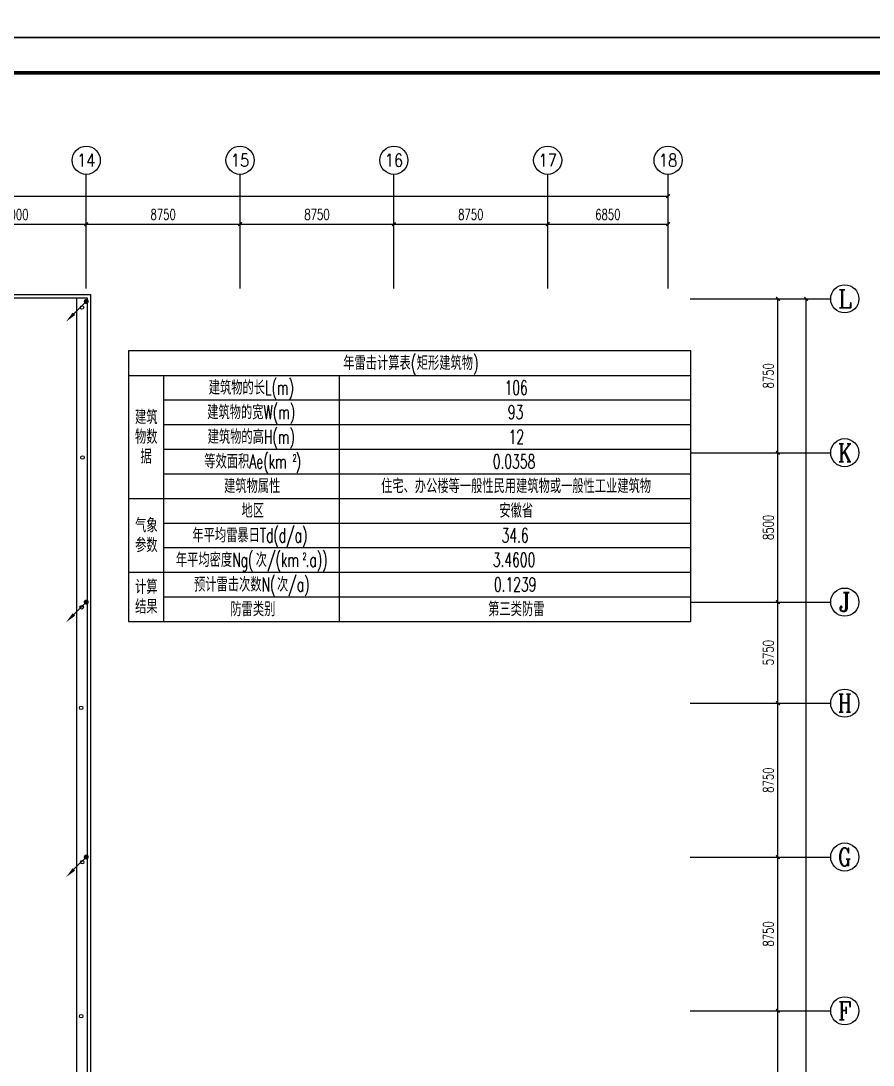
# Model space of a CAD drawing. Extents: x 69728788 to 150676229, y 20327566 to 43663798.
# Drawn here: x 75517173 to 75565654, y 20506716 to 20566116 of the extents above; entities that cross this region are included whole.
import ezdxf
from ezdxf.enums import TextEntityAlignment as Align

# ---------------------------------------------------------------- set-up
doc = ezdxf.new("R2010")
doc.units = 0
doc.header["$LTSCALE"] = 1000
doc.header["$MEASUREMENT"] = 0
doc.layers.get('0').update_dxf_attribs({"linetype": 'CONTINUOUS'})
doc.layers.get('DEFPOINTS').update_dxf_attribs({"linetype": 'CONTINUOUS'})
for name, color, linetype in [('AXIS', 3, 'CONTINUOUS'), ('AXIS_TEXT', 7, 'CONTINUOUS'), ('LWIRE', 4, 'CONTINUOUS'), ('PUB_TITLE', 4, 'CONTINUOUS'), ('TEL_TAB', 7, 'CONTINUOUS'), ('雨水管', 4, 'CONTINUOUS')]:
    doc.layers.add(name, color=color, linetype=linetype)
doc.styles.add('_TCH_AXIS', font='COMPLEX', dxfattribs={"bigfont": 'GBCBIG'})
doc.styles.add('_TCH_DIM_T3', font='SIMPLEX', dxfattribs={"width": 0.705882, "bigfont": 'GBCBIG'})
doc.styles.add('_TEL_DIM', font='SIMPLEX', dxfattribs={"width": 0.8, "height": 3.5, "bigfont": 'HZTXT'})
doc.styles.add('COMPLEX', font='COMPLEX')
doc.dimstyles.new('_TCH_ARCH&&200', dxfattribs={"dimtxt": 595, "dimasz": 200, "dimexe": 500, "dimexo": 600, "dimgap": 252.5, "dimtad": 1, "dimdec": 0, "dimzin": 0, "dimdsep": 46, "dimtxsty": '_TCH_DIM_T3', "dimblk": 'ARCHTICK', "dimcen": 0.09, "dimclrt": 7, "dimazin": 2, "dimtfac": 1, "dimtdec": 0, "dimtix": 1, "dimtmove": 2, "dimatfit": 3, "dimfxl": 1, "dimtolj": 1, "dimtzin": 0, "dimarcsym": 0})

# ---------------------------------------------------------------- blocks, each defined once
blk = doc.blocks.new('$TelecSys$00000080')
for p, q in [((-0.7, -0.7), (0, 0)), ((0.104, 0.104), (0.104, 0.104)), ((-0.104, -0.104), (-0.104, -0.104))]:
    blk.add_line(p, q)
at = {"const_width": 0.142}
blk.add_lwpolyline([(0.071, 0, 1), (-0.071, 0, 1)], format="xyb", close=True, dxfattribs=at)
blk.add_solid([(-0.63, -0.77), (-0.77, -0.63), (-1.15, -1.15)])
at = {"width": 0.8, "flags": 9}
blk.add_attdef('A', (0, 0), '', height=0.00002, rotation=180, dxfattribs=at)
blk = doc.blocks.new('_ArchTick')
at = {"color": 0, "linetype": 'ByBlock', "const_width": 0.4}
blk.add_lwpolyline([(-0.5, -0.5), (0.5, 0.5)], dxfattribs=at)
blk = doc.blocks.new('*D78')
at = {"layer": 'AXIS', "color": 0, "lineweight": -2, "transparency": 16777216}
for p, q in [((75555841.1605, 20509803.729), (75560741.1605, 20509803.729)), ((75560241.1605, 20501053.729), (75560241.1605, 20509803.729)), ((75555841.1605, 20501053.729), (75560741.1605, 20501053.729))]:
    blk.add_line(p, q, dxfattribs=at)
at = {"layer": 'DEFPOINTS', "color": 0, "transparency": 16777216}
for p in [(75555241.1605, 20509803.729), (75560241.1605, 20509803.729), (75555241.1605, 20501053.729)]:
    blk.add_point(p, dxfattribs=at)
at = {"layer": 'AXIS', "color": 0, "lineweight": -2, "transparency": 16777216, "xscale": 200, "yscale": 200, "zscale": 200}
for p, rotation in [((75560241.1605, 20509803.729), 90), ((75560241.1605, 20501053.729), 270)]:
    blk.add_blockref('_ArchTick', p, dxfattribs=dict(at, rotation=rotation))
at = {"layer": 'AXIS', "color": 7, "transparency": 16777216, "insert": (75559691.1605, 20505428.729), "char_height": 595, "attachment_point": 5, "rotation": 90, "style": '_TCH_DIM_T3'}
blk.add_mtext('\\A1;8750', dxfattribs=at)
blk = doc.blocks.new('*D79')
at = {"layer": 'AXIS', "color": 0, "lineweight": -2, "transparency": 16777216}
for p, q in [((75555841.1605, 20518553.729), (75560741.1605, 20518553.729)), ((75560241.1605, 20509803.729), (75560241.1605, 20518553.729)), ((75555841.1605, 20509803.729), (75560741.1605, 20509803.729))]:
    blk.add_line(p, q, dxfattribs=at)
at = {"layer": 'DEFPOINTS', "color": 0, "transparency": 16777216}
for p in [(75555241.1605, 20518553.729), (75560241.1605, 20518553.729), (75555241.1605, 20509803.729)]:
    blk.add_point(p, dxfattribs=at)
at = {"layer": 'AXIS', "color": 0, "lineweight": -2, "transparency": 16777216, "xscale": 200, "yscale": 200, "zscale": 200}
for p, rotation in [((75560241.1605, 20518553.729), 90), ((75560241.1605, 20509803.729), 270)]:
    blk.add_blockref('_ArchTick', p, dxfattribs=dict(at, rotation=rotation))
at = {"layer": 'AXIS', "color": 7, "transparency": 16777216, "insert": (75559691.1605, 20514178.729), "char_height": 595, "attachment_point": 5, "rotation": 90, "style": '_TCH_DIM_T3'}
blk.add_mtext('\\A1;8750', dxfattribs=at)
blk = doc.blocks.new('*D80')
at = {"layer": 'AXIS', "color": 0, "lineweight": -2, "transparency": 16777216}
for p, q in [((75555841.1605, 20527303.729), (75560741.1605, 20527303.729)), ((75560241.1605, 20518553.729), (75560241.1605, 20527303.729)), ((75555841.1605, 20518553.729), (75560741.1605, 20518553.729))]:
    blk.add_line(p, q, dxfattribs=at)
at = {"layer": 'DEFPOINTS', "color": 0, "transparency": 16777216}
for p in [(75555241.1605, 20527303.729), (75560241.1605, 20527303.729), (75555241.1605, 20518553.729)]:
    blk.add_point(p, dxfattribs=at)
at = {"layer": 'AXIS', "color": 0, "lineweight": -2, "transparency": 16777216, "xscale": 200, "yscale": 200, "zscale": 200}
for p, rotation in [((75560241.1605, 20527303.729), 90), ((75560241.1605, 20518553.729), 270)]:
    blk.add_blockref('_ArchTick', p, dxfattribs=dict(at, rotation=rotation))
at = {"layer": 'AXIS', "color": 7, "transparency": 16777216, "insert": (75559691.1605, 20522928.729), "char_height": 595, "attachment_point": 5, "rotation": 90, "style": '_TCH_DIM_T3'}
blk.add_mtext('\\A1;8750', dxfattribs=at)
blk = doc.blocks.new('*D81')
at = {"layer": 'AXIS', "color": 0, "lineweight": -2, "transparency": 16777216}
for p, q in [((75555841.1605, 20533053.729), (75560741.1605, 20533053.729)), ((75560241.1605, 20527303.729), (75560241.1605, 20533053.729)), ((75555841.1605, 20527303.729), (75560741.1605, 20527303.729))]:
    blk.add_line(p, q, dxfattribs=at)
at = {"layer": 'DEFPOINTS', "color": 0, "transparency": 16777216}
for p in [(75555241.1605, 20533053.729), (75560241.1605, 20533053.729), (75555241.1605, 20527303.729)]:
    blk.add_point(p, dxfattribs=at)
at = {"layer": 'AXIS', "color": 0, "lineweight": -2, "transparency": 16777216, "xscale": 200, "yscale": 200, "zscale": 200}
for p, rotation in [((75560241.1605, 20533053.729), 90), ((75560241.1605, 20527303.729), 270)]:
    blk.add_blockref('_ArchTick', p, dxfattribs=dict(at, rotation=rotation))
at = {"layer": 'AXIS', "color": 7, "transparency": 16777216, "insert": (75559691.1605, 20530178.729), "char_height": 595, "attachment_point": 5, "rotation": 90, "style": '_TCH_DIM_T3'}
blk.add_mtext('\\A1;5750', dxfattribs=at)
blk = doc.blocks.new('*D82')
at = {"layer": 'AXIS', "color": 0, "lineweight": -2, "transparency": 16777216}
for p, q in [((75555841.1605, 20541553.729), (75560741.1605, 20541553.729)), ((75560241.1605, 20533053.729), (75560241.1605, 20541553.729)), ((75555841.1605, 20533053.729), (75560741.1605, 20533053.729))]:
    blk.add_line(p, q, dxfattribs=at)
at = {"layer": 'DEFPOINTS', "color": 0, "transparency": 16777216}
for p in [(75555241.1605, 20541553.729), (75560241.1605, 20541553.729), (75555241.1605, 20533053.729)]:
    blk.add_point(p, dxfattribs=at)
at = {"layer": 'AXIS', "color": 0, "lineweight": -2, "transparency": 16777216, "xscale": 200, "yscale": 200, "zscale": 200}
for p, rotation in [((75560241.1605, 20541553.729), 90), ((75560241.1605, 20533053.729), 270)]:
    blk.add_blockref('_ArchTick', p, dxfattribs=dict(at, rotation=rotation))
at = {"layer": 'AXIS', "color": 7, "transparency": 16777216, "insert": (75559691.1605, 20537303.729), "char_height": 595, "attachment_point": 5, "rotation": 90, "style": '_TCH_DIM_T3'}
blk.add_mtext('\\A1;8500', dxfattribs=at)
blk = doc.blocks.new('*D83')
at = {"layer": 'AXIS', "color": 0, "lineweight": -2, "transparency": 16777216}
for p, q in [((75555841.1605, 20550303.729), (75560741.1605, 20550303.729)), ((75560241.1605, 20541553.729), (75560241.1605, 20550303.729)), ((75555841.1605, 20541553.729), (75560741.1605, 20541553.729))]:
    blk.add_line(p, q, dxfattribs=at)
at = {"layer": 'DEFPOINTS', "color": 0, "transparency": 16777216}
for p in [(75555241.1605, 20550303.729), (75560241.1605, 20550303.729), (75555241.1605, 20541553.729)]:
    blk.add_point(p, dxfattribs=at)
at = {"layer": 'AXIS', "color": 0, "lineweight": -2, "transparency": 16777216, "xscale": 200, "yscale": 200, "zscale": 200}
for p, rotation in [((75560241.1605, 20550303.729), 90), ((75560241.1605, 20541553.729), 270)]:
    blk.add_blockref('_ArchTick', p, dxfattribs=dict(at, rotation=rotation))
at = {"layer": 'AXIS', "color": 7, "transparency": 16777216, "insert": (75559691.1605, 20545928.729), "char_height": 595, "attachment_point": 5, "rotation": 90, "style": '_TCH_DIM_T3'}
blk.add_mtext('\\A1;8750', dxfattribs=at)
blk = doc.blocks.new('*D84')
at = {"layer": 'AXIS', "color": 0, "lineweight": -2, "transparency": 16777216}
for p, q in [((75555841.1605, 20550303.729), (75562341.1605, 20550303.729)), ((75561841.1605, 20457803.729), (75561841.1605, 20550303.729)), ((75555841.1605, 20457803.729), (75562341.1605, 20457803.729))]:
    blk.add_line(p, q, dxfattribs=at)
at = {"layer": 'DEFPOINTS', "color": 0, "transparency": 16777216}
for p in [(75555241.1605, 20550303.729), (75561841.1605, 20550303.729), (75555241.1605, 20457803.729)]:
    blk.add_point(p, dxfattribs=at)
at = {"layer": 'AXIS', "color": 0, "lineweight": -2, "transparency": 16777216, "xscale": 200, "yscale": 200, "zscale": 200}
for p, rotation in [((75561841.1605, 20550303.729), 90), ((75561841.1605, 20457803.729), 270)]:
    blk.add_blockref('_ArchTick', p, dxfattribs=dict(at, rotation=rotation))
at = {"layer": 'AXIS', "color": 7, "transparency": 16777216, "insert": (75561291.1605, 20504053.729), "char_height": 595, "attachment_point": 5, "rotation": 90, "style": '_TCH_DIM_T3'}
blk.add_mtext('\\A1;92500', dxfattribs=at)
blk = doc.blocks.new('*D103')
at = {"layer": 'AXIS', "color": 0, "lineweight": -2, "transparency": 16777216}
for p, q in [((75512891.1605, 20551653.729), (75512891.1605, 20555053.729)), ((75520891.1605, 20551653.729), (75520891.1605, 20555053.729)), ((75512891.1605, 20554553.729), (75520891.1605, 20554553.729))]:
    blk.add_line(p, q, dxfattribs=at)
at = {"layer": 'DEFPOINTS', "color": 0, "transparency": 16777216}
for p in [(75520891.1605, 20554553.729), (75512891.1605, 20551053.729), (75520891.1605, 20551053.729)]:
    blk.add_point(p, dxfattribs=at)
at = {"layer": 'AXIS', "color": 0, "lineweight": -2, "transparency": 16777216, "xscale": 200, "yscale": 200, "zscale": 200, "rotation": 180}
blk.add_blockref('_ArchTick', (75512891.1605, 20554553.729), dxfattribs=at)
at = {"layer": 'AXIS', "color": 0, "lineweight": -2, "transparency": 16777216, "xscale": 200, "yscale": 200, "zscale": 200}
blk.add_blockref('_ArchTick', (75520891.1605, 20554553.729), dxfattribs=at)
at = {"layer": 'AXIS', "color": 7, "transparency": 16777216, "insert": (75516891.1605, 20555103.729), "char_height": 595, "attachment_point": 5, "style": '_TCH_DIM_T3'}
blk.add_mtext('\\A1;8000', dxfattribs=at)
blk = doc.blocks.new('*D104')
at = {"layer": 'AXIS', "color": 0, "lineweight": -2, "transparency": 16777216}
for p, q in [((75520891.1605, 20551653.729), (75520891.1605, 20555053.729)), ((75529641.1605, 20551653.729), (75529641.1605, 20555053.729)), ((75520891.1605, 20554553.729), (75529641.1605, 20554553.729))]:
    blk.add_line(p, q, dxfattribs=at)
at = {"layer": 'DEFPOINTS', "color": 0, "transparency": 16777216}
for p in [(75529641.1605, 20554553.729), (75520891.1605, 20551053.729), (75529641.1605, 20551053.729)]:
    blk.add_point(p, dxfattribs=at)
at = {"layer": 'AXIS', "color": 0, "lineweight": -2, "transparency": 16777216, "xscale": 200, "yscale": 200, "zscale": 200, "rotation": 180}
blk.add_blockref('_ArchTick', (75520891.1605, 20554553.729), dxfattribs=at)
at = {"layer": 'AXIS', "color": 0, "lineweight": -2, "transparency": 16777216, "xscale": 200, "yscale": 200, "zscale": 200}
blk.add_blockref('_ArchTick', (75529641.1605, 20554553.729), dxfattribs=at)
at = {"layer": 'AXIS', "color": 7, "transparency": 16777216, "insert": (75525266.1605, 20555103.729), "char_height": 595, "attachment_point": 5, "style": '_TCH_DIM_T3'}
blk.add_mtext('\\A1;8750', dxfattribs=at)
blk = doc.blocks.new('*D105')
at = {"layer": 'AXIS', "color": 0, "lineweight": -2, "transparency": 16777216}
for p, q in [((75529641.1605, 20551653.729), (75529641.1605, 20555053.729)), ((75538391.1605, 20551653.729), (75538391.1605, 20555053.729)), ((75529641.1605, 20554553.729), (75538391.1605, 20554553.729))]:
    blk.add_line(p, q, dxfattribs=at)
at = {"layer": 'DEFPOINTS', "color": 0, "transparency": 16777216}
for p in [(75538391.1605, 20554553.729), (75529641.1605, 20551053.729), (75538391.1605, 20551053.729)]:
    blk.add_point(p, dxfattribs=at)
at = {"layer": 'AXIS', "color": 0, "lineweight": -2, "transparency": 16777216, "xscale": 200, "yscale": 200, "zscale": 200, "rotation": 180}
blk.add_blockref('_ArchTick', (75529641.1605, 20554553.729), dxfattribs=at)
at = {"layer": 'AXIS', "color": 0, "lineweight": -2, "transparency": 16777216, "xscale": 200, "yscale": 200, "zscale": 200}
blk.add_blockref('_ArchTick', (75538391.1605, 20554553.729), dxfattribs=at)
at = {"layer": 'AXIS', "color": 7, "transparency": 16777216, "insert": (75534016.1605, 20555103.729), "char_height": 595, "attachment_point": 5, "style": '_TCH_DIM_T3'}
blk.add_mtext('\\A1;8750', dxfattribs=at)
blk = doc.blocks.new('*D106')
at = {"layer": 'AXIS', "color": 0, "lineweight": -2, "transparency": 16777216}
for p, q in [((75538391.1605, 20551653.729), (75538391.1605, 20555053.729)), ((75547141.1605, 20551653.729), (75547141.1605, 20555053.729)), ((75538391.1605, 20554553.729), (75547141.1605, 20554553.729))]:
    blk.add_line(p, q, dxfattribs=at)
at = {"layer": 'DEFPOINTS', "color": 0, "transparency": 16777216}
for p in [(75547141.1605, 20554553.729), (75538391.1605, 20551053.729), (75547141.1605, 20551053.729)]:
    blk.add_point(p, dxfattribs=at)
at = {"layer": 'AXIS', "color": 0, "lineweight": -2, "transparency": 16777216, "xscale": 200, "yscale": 200, "zscale": 200, "rotation": 180}
blk.add_blockref('_ArchTick', (75538391.1605, 20554553.729), dxfattribs=at)
at = {"layer": 'AXIS', "color": 0, "lineweight": -2, "transparency": 16777216, "xscale": 200, "yscale": 200, "zscale": 200}
blk.add_blockref('_ArchTick', (75547141.1605, 20554553.729), dxfattribs=at)
at = {"layer": 'AXIS', "color": 7, "transparency": 16777216, "insert": (75542766.1605, 20555103.729), "char_height": 595, "attachment_point": 5, "style": '_TCH_DIM_T3'}
blk.add_mtext('\\A1;8750', dxfattribs=at)
blk = doc.blocks.new('*D107')
at = {"layer": 'AXIS', "color": 0, "lineweight": -2, "transparency": 16777216}
for p, q in [((75547141.1605, 20551653.729), (75547141.1605, 20555053.729)), ((75553991.1605, 20551653.729), (75553991.1605, 20555053.729)), ((75547141.1605, 20554553.729), (75553991.1605, 20554553.729))]:
    blk.add_line(p, q, dxfattribs=at)
at = {"layer": 'DEFPOINTS', "color": 0, "transparency": 16777216}
for p in [(75553991.1605, 20554553.729), (75547141.1605, 20551053.729), (75553991.1605, 20551053.729)]:
    blk.add_point(p, dxfattribs=at)
at = {"layer": 'AXIS', "color": 0, "lineweight": -2, "transparency": 16777216, "xscale": 200, "yscale": 200, "zscale": 200, "rotation": 180}
blk.add_blockref('_ArchTick', (75547141.1605, 20554553.729), dxfattribs=at)
at = {"layer": 'AXIS', "color": 0, "lineweight": -2, "transparency": 16777216, "xscale": 200, "yscale": 200, "zscale": 200}
blk.add_blockref('_ArchTick', (75553991.1605, 20554553.729), dxfattribs=at)
at = {"layer": 'AXIS', "color": 7, "transparency": 16777216, "insert": (75550566.1605, 20555103.729), "char_height": 595, "attachment_point": 5, "style": '_TCH_DIM_T3'}
blk.add_mtext('\\A1;6850', dxfattribs=at)
blk = doc.blocks.new('*D108')
at = {"layer": 'AXIS', "color": 0, "lineweight": -2, "transparency": 16777216}
for p, q in [((75447891.1605, 20551653.729), (75447891.1605, 20556653.729)), ((75553991.1605, 20551653.729), (75553991.1605, 20556653.729)), ((75447891.1605, 20556153.729), (75553991.1605, 20556153.729))]:
    blk.add_line(p, q, dxfattribs=at)
at = {"layer": 'DEFPOINTS', "color": 0, "transparency": 16777216}
for p in [(75553991.1605, 20556153.729), (75447891.1605, 20551053.729), (75553991.1605, 20551053.729)]:
    blk.add_point(p, dxfattribs=at)
at = {"layer": 'AXIS', "color": 0, "lineweight": -2, "transparency": 16777216, "xscale": 200, "yscale": 200, "zscale": 200, "rotation": 180}
blk.add_blockref('_ArchTick', (75447891.1605, 20556153.729), dxfattribs=at)
at = {"layer": 'AXIS', "color": 0, "lineweight": -2, "transparency": 16777216, "xscale": 200, "yscale": 200, "zscale": 200}
blk.add_blockref('_ArchTick', (75553991.1605, 20556153.729), dxfattribs=at)
at = {"layer": 'AXIS', "color": 7, "transparency": 16777216, "insert": (75500941.1605, 20556703.729), "char_height": 595, "attachment_point": 5, "style": '_TCH_DIM_T3'}
blk.add_mtext('\\A1;106100', dxfattribs=at)
blk = doc.blocks.new('_AXISO')
blk.add_circle((0, 0), 0.5)
at = {"layer": 'AXIS_TEXT', "style": 'COMPLEX', "width": 1.041667}
blk.add_attdef('A', text='', height=0.56, dxfattribs=at).set_placement((-0.25, -0.28), (0.25, -0.28), align=Align.FIT)

msp = doc.modelspace()

# ---------------------------------------------------------------- linework, layer by layer
at = {"color": 8}
for p, q in [((75447841.2, 20550353.7), (75520941.2, 20550353.7)), ((75520341.2, 20550353.7), (75520341.2, 20457753.7)), ((75520941.2, 20550353.7), (75520941.2, 20492778.7))]:
    msp.add_line(p, q, dxfattribs=at)
msp.add_lwpolyline([(75447641.2, 20550553.7), (75521141.2, 20550553.7), (75521141.2, 20492978.7), (75554241.2, 20492978.7), (75554241.2, 20457553.7), (75447641.2, 20457553.7), (75447641.2, 20550553.7)], dxfattribs=at)
at = {"layer": 'AXIS'}
for p, q in [((75520891.2, 20550886.7), (75520891.2, 20557386.7)), ((75529641.2, 20550886.7), (75529641.2, 20557386.7)), ((75538391.2, 20550886.7), (75538391.2, 20557386.7)), ((75547141.2, 20550886.7), (75547141.2, 20557386.7)), ((75553991.2, 20550886.7), (75553991.2, 20557386.7)), ((75555241.2, 20550303.7), (75563241.2, 20550303.7)), ((75555241.2, 20541553.7), (75563241.2, 20541553.7)), ((75555241.2, 20533053.7), (75563241.2, 20533053.7)), ((75555241.2, 20527303.7), (75563241.2, 20527303.7)), ((75555241.2, 20518553.7), (75563241.2, 20518553.7)), ((75555241.2, 20509803.7), (75563241.2, 20509803.7))]:
    msp.add_line(p, q, dxfattribs=at)
at = {"layer": 'PUB_TITLE'}
for points in [[(75430225.1, 20565166.1), (75598425.1, 20565166.1), (75598425.1, 20683966.1), (75430225.1, 20683966.1)], [(75430225.1, 20446366.1), (75598425.1, 20446366.1), (75598425.1, 20565166.1), (75430225.1, 20565166.1)]]:
    msp.add_lwpolyline(points, close=True, dxfattribs=at)
at = {"layer": 'PUB_TITLE', "const_width": 200}
msp.add_lwpolyline([(75435225.1, 20448366.1), (75596425.1, 20448366.1), (75596425.1, 20563166.1), (75435225.1, 20563166.1)], close=True, dxfattribs=at)
at = {"layer": 'TEL_TAB'}
msp.add_lwpolyline([(75523287.7, 20531952.6), (75555287.7, 20531952.6), (75555287.7, 20547352.6), (75523287.7, 20547352.6)], close=True, dxfattribs=at)
for points in [[(75523287.7, 20545952.6), (75555287.7, 20545952.6)], [(75525287.7, 20545952.6), (75525287.7, 20531952.6)], [(75535287.7, 20545952.6), (75535287.7, 20531952.6)], [(75525287.7, 20544552.6), (75555287.7, 20544552.6)], [(75525287.7, 20543152.6), (75555287.7, 20543152.6)], [(75525287.7, 20541752.6), (75555287.7, 20541752.6)], [(75525287.7, 20540352.6), (75555287.7, 20540352.6)], [(75523287.7, 20538952.6), (75555287.7, 20538952.6)], [(75525287.7, 20537552.6), (75555287.7, 20537552.6)], [(75525287.7, 20536152.6), (75555287.7, 20536152.6)], [(75523287.7, 20534752.6), (75555287.7, 20534752.6)], [(75525287.7, 20533352.6), (75555287.7, 20533352.6)]]:
    msp.add_lwpolyline(points, dxfattribs=at)
at = {"layer": '雨水管', "color": 8}
for centre in [(75520648.4, 20549808.9), (75520679.5, 20541277.3), (75520632.6, 20532760.8), (75520603.4, 20527038.2), (75520661.1, 20518262.5), (75520605.4, 20509499.7)]:
    msp.add_circle(centre, 100, dxfattribs=at)

# ---------------------------------------------------------------- block references
at = {"layer": 'AXIS'}
ref = msp.add_blockref('_AXISO', (75520891.2, 20558186.7), dxfattribs=dict(at, xscale=1600, yscale=1600, zscale=1600))
ref.add_attrib('A', '14', dxfattribs={"layer": 'AXIS_TEXT', "height": 716.69, "style": '_TCH_AXIS', "width": 1.002424}).set_placement((75520360.9, 20557828.4), (75521421.4, 20557828.4), align=Align.FIT)
ref = msp.add_blockref('_AXISO', (75529641.2, 20558186.7), dxfattribs=dict(at, xscale=1600, yscale=1600, zscale=1600))
ref.add_attrib('A', '15', dxfattribs={"layer": 'AXIS_TEXT', "height": 716.69, "style": '_TCH_AXIS', "width": 1.071557}).set_placement((75529110.9, 20557828.4), (75530171.4, 20557828.4), align=Align.FIT)
ref = msp.add_blockref('_AXISO', (75538391.2, 20558186.7), dxfattribs=dict(at, xscale=1600, yscale=1600, zscale=1600))
ref.add_attrib('A', '16', dxfattribs={"layer": 'AXIS_TEXT', "height": 722.35, "style": '_TCH_AXIS', "width": 1.05931}).set_placement((75537862.8, 20557825.6), (75538919.5, 20557825.6), align=Align.FIT)
ref = msp.add_blockref('_AXISO', (75547141.2, 20558186.7), dxfattribs=dict(at, xscale=1600, yscale=1600, zscale=1600))
ref.add_attrib('A', '17', dxfattribs={"layer": 'AXIS_TEXT', "height": 716.69, "style": '_TCH_AXIS', "width": 1.071557}).set_placement((75546610.9, 20557828.4), (75547671.4, 20557828.4), align=Align.FIT)
ref = msp.add_blockref('_AXISO', (75553991.2, 20558186.7), dxfattribs=dict(at, xscale=1600, yscale=1600, zscale=1600))
ref.add_attrib('A', '18', dxfattribs={"layer": 'AXIS_TEXT', "height": 722.35, "style": '_TCH_AXIS', "width": 1.05931}).set_placement((75553462.8, 20557825.6), (75554519.5, 20557825.6), align=Align.FIT)
ref = msp.add_blockref('_AXISO', (75564041.2, 20550303.7), dxfattribs=dict(at, xscale=1600, yscale=1600, zscale=1600))
ref.add_attrib('A', 'L', dxfattribs={"layer": 'AXIS_TEXT', "height": 1024.7, "style": '_TCH_AXIS', "width": 1.047953}).set_placement((75563657.6, 20549791.4), (75564424.7, 20549791.4), align=Align.FIT)
ref = msp.add_blockref('_AXISO', (75564041.2, 20541553.7), dxfattribs=dict(at, xscale=1600, yscale=1600, zscale=1600))
ref.add_attrib('A', 'K', dxfattribs={"layer": 'AXIS_TEXT', "height": 1024.7, "style": '_TCH_AXIS', "width": 0.827331}).set_placement((75563657.6, 20541041.4), (75564424.7, 20541041.4), align=Align.FIT)
ref = msp.add_blockref('_AXISO', (75564041.2, 20533053.7), dxfattribs=dict(at, xscale=1600, yscale=1600, zscale=1600))
ref.add_attrib('A', 'J', dxfattribs={"layer": 'AXIS_TEXT', "height": 1082.7, "style": '_TCH_AXIS', "width": 1.203762}).set_placement((75563699.8, 20532512.4), (75564382.5, 20532512.4), align=Align.FIT)
ref = msp.add_blockref('_AXISO', (75564041.2, 20527303.7), dxfattribs=dict(at, xscale=1600, yscale=1600, zscale=1600))
ref.add_attrib('A', 'H', dxfattribs={"layer": 'AXIS_TEXT', "height": 1024.7, "style": '_TCH_AXIS', "width": 0.785965}).set_placement((75563657.6, 20526791.4), (75564424.7, 20526791.4), align=Align.FIT)
ref = msp.add_blockref('_AXISO', (75564041.2, 20518553.7), dxfattribs=dict(at, xscale=1600, yscale=1600, zscale=1600))
ref.add_attrib('A', 'G', dxfattribs={"layer": 'AXIS_TEXT', "height": 1033.1, "style": '_TCH_AXIS', "width": 0.853333}).set_placement((75563663.3, 20518037.2), (75564419, 20518037.2), align=Align.FIT)
ref = msp.add_blockref('_AXISO', (75564041.2, 20509803.7), dxfattribs=dict(at, xscale=1600, yscale=1600, zscale=1600))
ref.add_attrib('A', 'F', dxfattribs={"layer": 'AXIS_TEXT', "height": 1024.7, "style": '_TCH_AXIS', "width": 0.982456}).set_placement((75563657.6, 20509291.4), (75564424.7, 20509291.4), align=Align.FIT)
at = {"layer": 'LWIRE', "xscale": 1000, "yscale": 1000, "zscale": 1000}
for p in [(75520891.2, 20550153.7), (75520891.2, 20533053.7), (75520891.2, 20518553.7)]:
    msp.add_blockref('$TelecSys$00000080', p, dxfattribs=at)

# ---------------------------------------------------------------- texts
at = {"layer": 'TEL_TAB', "style": '_TEL_DIM'}
for s, height, width, p in [('年雷击计算表', 800, 0.8, (75535511.7, 20546252.6)), ('(', 800, 0.64, (75539351.7, 20546252.6)), ('矩形建筑物', 800, 0.8, (75539693, 20546252.6)), (')', 800, 0.64, (75542893, 20546252.6)), ('建筑物的长', 800, 0.8, (75527858.7, 20544852.6)), ('L(m)', 800, 0.64, (75531058.7, 20544852.6)), ('106', 800, 0.64, (75544690.3, 20544852.6)), ('建筑物的宽', 800, 0.8, (75527773.4, 20543452.6)), ('W(m)', 800, 0.64, (75530973.4, 20543452.6)), ('93', 800, 0.64, (75544873.2, 20543452.6)), ('建筑', 800, 0.8, (75523664.8, 20543172.6)), ('物数', 800, 0.8, (75523664.8, 20542052.6)), ('建筑物的高', 800, 0.8, (75527797.8, 20542052.6)), ('H(m)', 800, 0.64, (75530997.8, 20542052.6)), ('12', 800, 0.64, (75544921.9, 20542052.6)), ('据', 800, 0.8, (75523976.2, 20540932.6)), ('等效面积', 800, 0.8, (75527605.8, 20540652.6)), ('Ae(km', 800, 0.64, (75530165.8, 20540652.6)), ('2', 400, 0.64, (75532628.2, 20541052.6)), (')', 800, 0.64, (75532798.9, 20540652.6)), ('0.0358', 800, 0.64, (75544019.8, 20540652.6)), ('建筑物属性', 800, 0.8, (75528733, 20539252.6)), ('住宅、办公楼等一般性民用建筑物或一般性工业建筑物', 800, 0.8, (75537663.1, 20539252.6)), ('地区', 800, 0.8, (75529723.2, 20537852.6)), ('安徽省', 800, 0.8, (75544393.2, 20537852.6)), ('气象', 800, 0.8, (75523669.1, 20537012.6)), ('年平均雷暴日', 800, 0.8, (75526929.2, 20536452.6)), ('Td(d/a)', 800, 0.64, (75530769.2, 20536452.6)), ('34.6', 800, 0.64, (75544519.7, 20536452.6)), ('参数', 800, 0.8, (75523669.1, 20535892.6)), ('年平均密度', 800, 0.8, (75525990.5, 20535052.6)), ('Ng(', 800, 0.64, (75529190.5, 20535052.6)), ('次', 800, 0.8, (75530531.5, 20535052.6)), ('/(km', 800, 0.64, (75531171.5, 20535052.6)), ('2', 400, 0.64, (75533195.1, 20535452.6)), ('.a))', 800, 0.64, (75533365.8, 20535052.6)), ('3.4600', 800, 0.64, (75544019.8, 20535052.6)), ('N(', 800, 0.64, (75530863.7, 20533652.6)), ('/a)', 800, 0.64, (75532381.4, 20533652.6)), ('计算', 800, 0.8, (75523670.3, 20533512.6)), ('预计雷击次数', 800, 0.8, (75527023.7, 20533652.6)), ('次', 800, 0.8, (75531741.4, 20533652.6)), ('0.1239', 800, 0.64, (75544080.8, 20533652.6)), ('结果', 800, 0.8, (75523670.3, 20532392.6)), ('防雷类别', 800, 0.8, (75529090.8, 20532252.6)), ('第三类防雷', 800, 0.8, (75543755.7, 20532252.6))]:
    msp.add_text(s, height=height, dxfattribs=dict(at, width=width)).set_placement(p)

# ---------------------------------------------------------------- dimensions: what is measured, and where the dimension line sits
at = {"layer": 'AXIS'}
for p1, p2, distance, picture, middle in [((75447891.2, 20551053.7), (75553991.2, 20551053.7), 5100, '*D108', (75500941.2, 20556703.7)), ((75512891.2, 20551053.7), (75520891.2, 20551053.7), 3500, '*D103', (75516891.2, 20555103.7)), ((75520891.2, 20551053.7), (75529641.2, 20551053.7), 3500, '*D104', (75525266.2, 20555103.7)), ((75529641.2, 20551053.7), (75538391.2, 20551053.7), 3500, '*D105', (75534016.2, 20555103.7)), ((75538391.2, 20551053.7), (75547141.2, 20551053.7), 3500, '*D106', (75542766.2, 20555103.7)), ((75547141.2, 20551053.7), (75553991.2, 20551053.7), 3500, '*D107', (75550566.2, 20555103.7)), ((75555241.2, 20541553.7), (75555241.2, 20550303.7), -5000, '*D83', (75559691.2, 20545928.7)), ((75555241.2, 20457803.7), (75555241.2, 20550303.7), -6600, '*D84', (75561291.2, 20504053.7)), ((75555241.2, 20533053.7), (75555241.2, 20541553.7), -5000, '*D82', (75559691.2, 20537303.7)), ((75555241.2, 20527303.7), (75555241.2, 20533053.7), -5000, '*D81', (75559691.2, 20530178.7)), ((75555241.2, 20518553.7), (75555241.2, 20527303.7), -5000, '*D80', (75559691.2, 20522928.7)), ((75555241.2, 20509803.7), (75555241.2, 20518553.7), -5000, '*D79', (75559691.2, 20514178.7)), ((75555241.2, 20501053.7), (75555241.2, 20509803.7), -5000, '*D78', (75559691.2, 20505428.7))]:
    dim = msp.add_aligned_dim(p1=p1, p2=p2, distance=distance, dimstyle='_TCH_ARCH&&200', dxfattribs=at)
    dim.commit()
    dim.dimension.update_dxf_attribs({"geometry": picture, "text_midpoint": middle})

doc.saveas('drawing.dxf')
